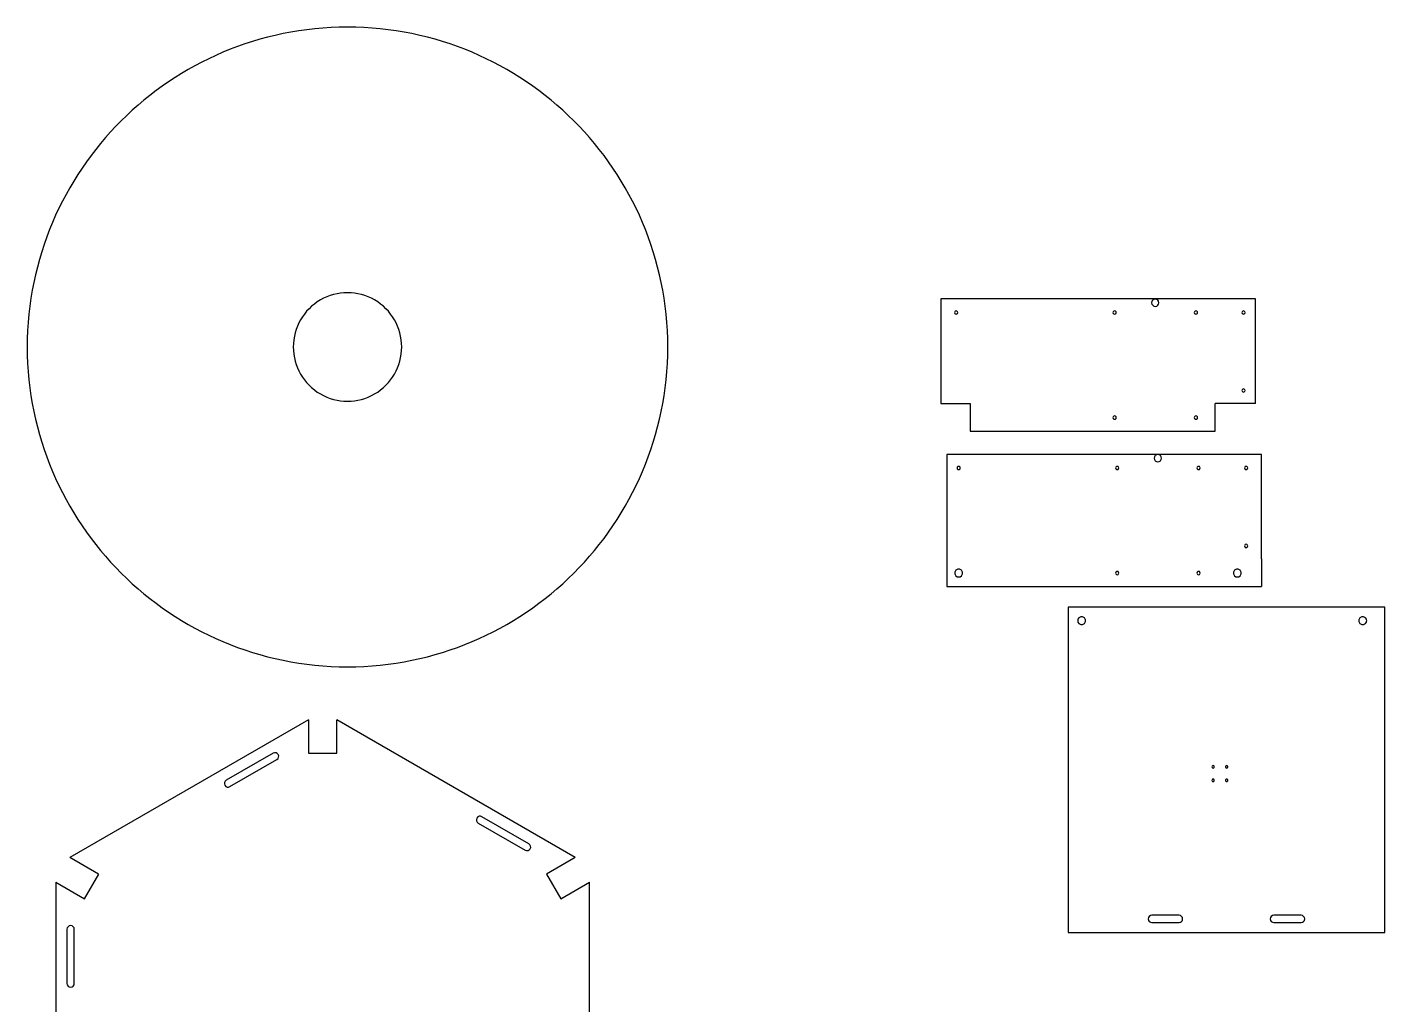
# Model space of a CAD drawing. Extents: x -1511 to 1084, y 0 to 2035.
# Drawn here: x -1511 to -240, y 1119 to 2035 of the extents above; entities that cross this region are included whole.
import ezdxf

# ---------------------------------------------------------------- set-up
doc = ezdxf.new("R2010")
doc.units = 0

msp = doc.modelspace()

# ---------------------------------------------------------------- linework, layer by layer
at = {"layer": 'Layer 1'}
for p, q in [((-360.799, 1780.05), (-655.438, 1780.05)), ((-655.438, 1780.05), (-655.438, 1682.13)), ((-642.471, 1768.11), (-642.675, 1767.35)), ((-641.913, 1768.67), (-642.471, 1768.11)), ((-641.151, 1768.87), (-641.913, 1768.67)), ((-640.389, 1768.67), (-641.151, 1768.87)), ((-639.83, 1768.11), (-640.389, 1768.67)), ((-639.627, 1767.35), (-639.83, 1768.11)), ((-493.987, 1768.11), (-494.193, 1767.35)), ((-493.431, 1768.67), (-493.987, 1768.11)), ((-492.669, 1768.87), (-493.431, 1768.67)), ((-491.907, 1768.67), (-492.669, 1768.87)), ((-491.349, 1768.11), (-491.907, 1768.67)), ((-491.145, 1767.35), (-491.349, 1768.11)), ((-457.744, 1777.85), (-458.014, 1776.52)), ((-458.014, 1776.52), (-457.744, 1775.19)), ((-457.009, 1778.94), (-457.744, 1777.85)), ((-457.744, 1775.19), (-457.009, 1774.1)), ((-455.919, 1779.67), (-457.009, 1778.94)), ((-457.009, 1774.1), (-455.919, 1773.36)), ((-454.585, 1779.94), (-455.919, 1779.67)), ((-455.919, 1773.36), (-454.585, 1773.1)), ((-453.252, 1779.67), (-454.585, 1779.94)), ((-454.585, 1773.1), (-453.252, 1773.36)), ((-452.162, 1778.94), (-453.252, 1779.67)), ((-453.252, 1773.36), (-452.162, 1774.1)), ((-451.429, 1777.85), (-452.162, 1778.94)), ((-452.162, 1774.1), (-451.429, 1775.19)), ((-451.156, 1776.52), (-451.429, 1777.85)), ((-451.429, 1775.19), (-451.156, 1776.52)), ((-451.156, 1776.52), (-451.156, 1776.52)), ((-417.787, 1768.11), (-417.994, 1767.35)), ((-417.232, 1768.67), (-417.787, 1768.11)), ((-416.47, 1768.87), (-417.232, 1768.67)), ((-415.708, 1768.67), (-416.47, 1768.87)), ((-415.149, 1768.11), (-415.708, 1768.67)), ((-414.946, 1767.35), (-415.149, 1768.11)), ((-373.231, 1768.11), (-373.435, 1767.35)), ((-372.673, 1768.67), (-373.231, 1768.11)), ((-371.911, 1768.87), (-372.673, 1768.67)), ((-371.149, 1768.67), (-371.911, 1768.87)), ((-370.591, 1768.11), (-371.149, 1768.67)), ((-370.387, 1767.35), (-370.591, 1768.11)), ((-360.799, 1682.13), (-360.799, 1780.05)), ((-642.675, 1767.35), (-642.471, 1766.59)), ((-642.471, 1766.59), (-641.913, 1766.03)), ((-641.913, 1766.03), (-641.151, 1765.82)), ((-641.151, 1765.82), (-640.389, 1766.03)), ((-640.389, 1766.03), (-639.83, 1766.59)), ((-639.83, 1766.59), (-639.627, 1767.35)), ((-639.627, 1767.35), (-639.627, 1767.35)), ((-494.193, 1767.35), (-493.987, 1766.59)), ((-493.987, 1766.59), (-493.431, 1766.03)), ((-493.431, 1766.03), (-492.669, 1765.82)), ((-492.669, 1765.82), (-491.907, 1766.03)), ((-491.907, 1766.03), (-491.349, 1766.59)), ((-491.349, 1766.59), (-491.145, 1767.35)), ((-491.145, 1767.35), (-491.145, 1767.35)), ((-417.994, 1767.35), (-417.787, 1766.59)), ((-417.787, 1766.59), (-417.232, 1766.03)), ((-417.232, 1766.03), (-416.47, 1765.82)), ((-416.47, 1765.82), (-415.708, 1766.03)), ((-415.708, 1766.03), (-415.149, 1766.59)), ((-415.149, 1766.59), (-414.946, 1767.35)), ((-414.946, 1767.35), (-414.946, 1767.35)), ((-373.435, 1767.35), (-373.231, 1766.59)), ((-373.231, 1766.59), (-372.673, 1766.03)), ((-372.673, 1766.03), (-371.911, 1765.82)), ((-371.911, 1765.82), (-371.149, 1766.03)), ((-371.149, 1766.03), (-370.591, 1766.59)), ((-370.591, 1766.59), (-370.387, 1767.35)), ((-370.387, 1767.35), (-370.387, 1767.35)), ((-373.231, 1695.09), (-373.435, 1694.33)), ((-373.435, 1694.33), (-373.231, 1693.57)), ((-372.673, 1695.65), (-373.231, 1695.09)), ((-373.231, 1693.57), (-372.673, 1693.01)), ((-371.911, 1695.85), (-372.673, 1695.65)), ((-372.673, 1693.01), (-371.911, 1692.8)), ((-371.149, 1695.65), (-371.911, 1695.85)), ((-371.911, 1692.8), (-371.149, 1693.01)), ((-370.591, 1695.09), (-371.149, 1695.65)), ((-371.149, 1693.01), (-370.591, 1693.57)), ((-370.387, 1694.33), (-370.591, 1695.09)), ((-370.591, 1693.57), (-370.387, 1694.33)), ((-370.387, 1694.33), (-370.387, 1694.33)), ((-655.438, 1682.13), (-627.943, 1682.13)), ((-627.943, 1682.13), (-627.943, 1656.23)), ((-398.327, 1656.23), (-398.327, 1682.13)), ((-360.799, 1682.13), (-398.327, 1682.13)), ((-493.987, 1669.69), (-494.193, 1668.93)), ((-494.193, 1668.93), (-493.987, 1668.17)), ((-493.431, 1670.25), (-493.987, 1669.69)), ((-493.987, 1668.17), (-493.431, 1667.61)), ((-492.669, 1670.45), (-493.431, 1670.25)), ((-493.431, 1667.61), (-492.669, 1667.41)), ((-491.907, 1670.25), (-492.669, 1670.45)), ((-492.669, 1667.41), (-491.907, 1667.61)), ((-491.349, 1669.69), (-491.907, 1670.25)), ((-491.907, 1667.61), (-491.349, 1668.17)), ((-491.145, 1668.93), (-491.349, 1669.69)), ((-491.349, 1668.17), (-491.145, 1668.93)), ((-491.145, 1668.93), (-491.145, 1668.93)), ((-417.787, 1669.69), (-417.994, 1668.93)), ((-417.994, 1668.93), (-417.787, 1668.17)), ((-417.232, 1670.25), (-417.787, 1669.69)), ((-417.787, 1668.17), (-417.232, 1667.61)), ((-416.47, 1670.45), (-417.232, 1670.25)), ((-417.232, 1667.61), (-416.47, 1667.41)), ((-415.708, 1670.25), (-416.47, 1670.45)), ((-416.47, 1667.41), (-415.708, 1667.61)), ((-415.149, 1669.69), (-415.708, 1670.25)), ((-415.708, 1667.61), (-415.149, 1668.17)), ((-414.946, 1668.93), (-415.149, 1669.69)), ((-415.149, 1668.17), (-414.946, 1668.93)), ((-414.946, 1668.93), (-414.946, 1668.93)), ((-627.943, 1656.23), (-398.327, 1656.23)), ((-355.195, 1634.45), (-649.834, 1634.45)), ((-649.834, 1634.45), (-649.834, 1536.53)), ((-455.313, 1632.25), (-455.585, 1630.92)), ((-455.585, 1630.92), (-455.313, 1629.59)), ((-454.58, 1633.34), (-455.313, 1632.25)), ((-455.313, 1629.59), (-454.58, 1628.5)), ((-453.49, 1634.07), (-454.58, 1633.34)), ((-454.58, 1628.5), (-453.49, 1627.77)), ((-452.156, 1634.34), (-453.49, 1634.07)), ((-450.823, 1634.07), (-452.156, 1634.34)), ((-449.733, 1633.34), (-450.823, 1634.07)), ((-450.823, 1627.77), (-449.733, 1628.5)), ((-448.997, 1632.25), (-449.733, 1633.34)), ((-449.733, 1628.5), (-448.997, 1629.59)), ((-448.727, 1630.92), (-448.997, 1632.25)), ((-448.997, 1629.59), (-448.727, 1630.92)), ((-448.727, 1630.92), (-448.727, 1630.92)), ((-355.195, 1536.53), (-355.195, 1634.45)), ((-640.042, 1622.51), (-640.246, 1621.75)), ((-640.246, 1621.75), (-640.042, 1620.99)), ((-639.484, 1623.07), (-640.042, 1622.51)), ((-640.042, 1620.99), (-639.484, 1620.43)), ((-638.722, 1623.27), (-639.484, 1623.07)), ((-639.484, 1620.43), (-638.722, 1620.22)), ((-637.96, 1623.07), (-638.722, 1623.27)), ((-638.722, 1620.22), (-637.96, 1620.43)), ((-637.402, 1622.51), (-637.96, 1623.07)), ((-637.96, 1620.43), (-637.402, 1620.99)), ((-637.198, 1621.75), (-637.402, 1622.51)), ((-637.402, 1620.99), (-637.198, 1621.75)), ((-637.198, 1621.75), (-637.198, 1621.75)), ((-491.558, 1622.51), (-491.765, 1621.75)), ((-491.765, 1621.75), (-491.558, 1620.99)), ((-491.003, 1623.07), (-491.558, 1622.51)), ((-491.558, 1620.99), (-491.003, 1620.43)), ((-490.241, 1623.27), (-491.003, 1623.07)), ((-491.003, 1620.43), (-490.241, 1620.22)), ((-489.479, 1623.07), (-490.241, 1623.27)), ((-490.241, 1620.22), (-489.479, 1620.43)), ((-488.92, 1622.51), (-489.479, 1623.07)), ((-489.479, 1620.43), (-488.92, 1620.99)), ((-488.717, 1621.75), (-488.92, 1622.51)), ((-488.92, 1620.99), (-488.717, 1621.75)), ((-488.717, 1621.75), (-488.717, 1621.75)), ((-453.49, 1627.77), (-452.156, 1627.5)), ((-452.156, 1627.5), (-450.823, 1627.77)), ((-415.358, 1622.51), (-415.565, 1621.75)), ((-415.565, 1621.75), (-415.358, 1620.99)), ((-414.803, 1623.07), (-415.358, 1622.51)), ((-415.358, 1620.99), (-414.803, 1620.43)), ((-414.041, 1623.27), (-414.803, 1623.07)), ((-414.803, 1620.43), (-414.041, 1620.22)), ((-413.279, 1623.07), (-414.041, 1623.27)), ((-414.041, 1620.22), (-413.279, 1620.43)), ((-412.72, 1622.51), (-413.279, 1623.07)), ((-413.279, 1620.43), (-412.72, 1620.99)), ((-412.517, 1621.75), (-412.72, 1622.51)), ((-412.72, 1620.99), (-412.517, 1621.75)), ((-412.517, 1621.75), (-412.517, 1621.75)), ((-370.802, 1622.51), (-371.006, 1621.75)), ((-371.006, 1621.75), (-370.802, 1620.99)), ((-370.244, 1623.07), (-370.802, 1622.51)), ((-370.802, 1620.99), (-370.244, 1620.43)), ((-369.482, 1623.27), (-370.244, 1623.07)), ((-370.244, 1620.43), (-369.482, 1620.22)), ((-368.72, 1623.07), (-369.482, 1623.27)), ((-369.482, 1620.22), (-368.72, 1620.43)), ((-368.162, 1622.51), (-368.72, 1623.07)), ((-368.72, 1620.43), (-368.162, 1620.99)), ((-367.958, 1621.75), (-368.162, 1622.51)), ((-368.162, 1620.99), (-367.958, 1621.75)), ((-367.958, 1621.75), (-367.958, 1621.75)), ((-370.802, 1549.49), (-371.006, 1548.73)), ((-371.006, 1548.73), (-370.802, 1547.97)), ((-370.244, 1550.05), (-370.802, 1549.49)), ((-370.802, 1547.97), (-370.244, 1547.41)), ((-369.482, 1550.25), (-370.244, 1550.05)), ((-370.244, 1547.41), (-369.482, 1547.2)), ((-368.72, 1550.05), (-369.482, 1550.25)), ((-369.482, 1547.2), (-368.72, 1547.41)), ((-368.162, 1549.49), (-368.72, 1550.05)), ((-368.72, 1547.41), (-368.162, 1547.97)), ((-367.958, 1548.73), (-368.162, 1549.49)), ((-368.162, 1547.97), (-367.958, 1548.73)), ((-367.958, 1548.73), (-367.958, 1548.73)), ((-649.834, 1536.53), (-649.834, 1510.63)), ((-640.153, 1526.72), (-641.325, 1525.93)), ((-639.463, 1526.93), (-640.153, 1526.72)), ((-638.722, 1527.01), (-639.463, 1526.93)), ((-637.981, 1526.93), (-638.722, 1527.01)), ((-637.29, 1526.72), (-637.981, 1526.93)), ((-636.121, 1525.93), (-637.29, 1526.72)), ((-379.108, 1526.72), (-380.28, 1525.93)), ((-378.417, 1526.93), (-379.108, 1526.72)), ((-377.676, 1527.01), (-378.417, 1526.93)), ((-376.936, 1526.93), (-377.676, 1527.01)), ((-376.245, 1526.72), (-376.936, 1526.93)), ((-375.076, 1525.93), (-376.245, 1526.72)), ((-355.195, 1536.53), (-355.195, 1510.63)), ((-642.328, 1524.07), (-642.405, 1523.33)), ((-642.405, 1523.33), (-642.328, 1522.59)), ((-642.114, 1524.76), (-642.328, 1524.07)), ((-642.328, 1522.59), (-642.114, 1521.9)), ((-641.325, 1525.93), (-642.114, 1524.76)), ((-642.114, 1521.9), (-641.325, 1520.73)), ((-641.325, 1520.73), (-640.153, 1519.94)), ((-640.153, 1519.94), (-639.463, 1519.73)), ((-639.463, 1519.73), (-638.722, 1519.65)), ((-638.722, 1519.65), (-637.981, 1519.73)), ((-637.981, 1519.73), (-637.29, 1519.94)), ((-637.29, 1519.94), (-636.121, 1520.73)), ((-635.33, 1524.76), (-636.121, 1525.93)), ((-636.121, 1520.73), (-635.33, 1521.9)), ((-635.116, 1524.07), (-635.33, 1524.76)), ((-635.33, 1521.9), (-635.116, 1522.59)), ((-635.039, 1523.33), (-635.116, 1524.07)), ((-635.116, 1522.59), (-635.039, 1523.33)), ((-635.039, 1523.33), (-635.039, 1523.33)), ((-491.558, 1524.09), (-491.765, 1523.33)), ((-491.765, 1523.33), (-491.558, 1522.57)), ((-491.003, 1524.65), (-491.558, 1524.09)), ((-491.558, 1522.57), (-491.003, 1522.01)), ((-490.241, 1524.85), (-491.003, 1524.65)), ((-491.003, 1522.01), (-490.241, 1521.8)), ((-489.479, 1524.65), (-490.241, 1524.85)), ((-490.241, 1521.8), (-489.479, 1522.01)), ((-488.92, 1524.09), (-489.479, 1524.65)), ((-489.479, 1522.01), (-488.92, 1522.57)), ((-488.717, 1523.33), (-488.92, 1524.09)), ((-488.92, 1522.57), (-488.717, 1523.33)), ((-488.717, 1523.33), (-488.717, 1523.33)), ((-415.358, 1524.09), (-415.565, 1523.33)), ((-415.565, 1523.33), (-415.358, 1522.57)), ((-414.803, 1524.65), (-415.358, 1524.09)), ((-415.358, 1522.57), (-414.803, 1522.01)), ((-414.041, 1524.85), (-414.803, 1524.65)), ((-414.803, 1522.01), (-414.041, 1521.8)), ((-413.279, 1524.65), (-414.041, 1524.85)), ((-414.041, 1521.8), (-413.279, 1522.01)), ((-412.72, 1524.09), (-413.279, 1524.65)), ((-413.279, 1522.01), (-412.72, 1522.57)), ((-412.517, 1523.33), (-412.72, 1524.09)), ((-412.72, 1522.57), (-412.517, 1523.33)), ((-412.517, 1523.33), (-412.517, 1523.33)), ((-381.283, 1524.07), (-381.359, 1523.33)), ((-381.359, 1523.33), (-381.283, 1522.59)), ((-381.068, 1524.76), (-381.283, 1524.07)), ((-381.283, 1522.59), (-381.068, 1521.9)), ((-380.28, 1525.93), (-381.068, 1524.76)), ((-381.068, 1521.9), (-380.28, 1520.73)), ((-380.28, 1520.73), (-379.108, 1519.94)), ((-379.108, 1519.94), (-378.417, 1519.73)), ((-378.417, 1519.73), (-377.676, 1519.65)), ((-377.676, 1519.65), (-376.936, 1519.73)), ((-376.936, 1519.73), (-376.245, 1519.94)), ((-376.245, 1519.94), (-375.076, 1520.73)), ((-374.284, 1524.76), (-375.076, 1525.93)), ((-375.076, 1520.73), (-374.284, 1521.9)), ((-374.07, 1524.07), (-374.284, 1524.76)), ((-374.284, 1521.9), (-374.07, 1522.59)), ((-373.993, 1523.33), (-374.07, 1524.07)), ((-374.07, 1522.59), (-373.993, 1523.33)), ((-373.993, 1523.33), (-373.993, 1523.33)), ((-649.834, 1510.63), (-625.514, 1510.63)), ((-625.514, 1510.63), (-395.898, 1510.63)), ((-395.898, 1510.63), (-355.195, 1510.63)), ((-239.511, 1491.45), (-536.273, 1491.45)), ((-536.273, 1491.45), (-536.273, 1186.65)), ((-239.511, 1186.65), (-239.511, 1491.45)), ((-527.179, 1479.49), (-527.256, 1478.75)), ((-527.256, 1478.75), (-527.179, 1478.01)), ((-526.965, 1480.18), (-527.179, 1479.49)), ((-527.179, 1478.01), (-526.965, 1477.32)), ((-526.174, 1481.35), (-526.965, 1480.18)), ((-526.965, 1477.32), (-526.174, 1476.15)), ((-525.004, 1482.14), (-526.174, 1481.35)), ((-526.174, 1476.15), (-525.004, 1475.36)), ((-524.314, 1482.35), (-525.004, 1482.14)), ((-523.573, 1482.42), (-524.314, 1482.35)), ((-522.832, 1482.35), (-523.573, 1482.42)), ((-522.141, 1482.14), (-522.832, 1482.35)), ((-520.969, 1481.35), (-522.141, 1482.14)), ((-522.141, 1475.36), (-520.969, 1476.15)), ((-520.181, 1480.18), (-520.969, 1481.35)), ((-520.969, 1476.15), (-520.181, 1477.32)), ((-519.966, 1479.49), (-520.181, 1480.18)), ((-520.181, 1477.32), (-519.966, 1478.01)), ((-519.89, 1478.75), (-519.966, 1479.49)), ((-519.966, 1478.01), (-519.89, 1478.75)), ((-519.89, 1478.75), (-519.89, 1478.75)), ((-263.82, 1479.49), (-263.896, 1478.75)), ((-263.896, 1478.75), (-263.82, 1478.01)), ((-263.605, 1480.18), (-263.82, 1479.49)), ((-263.82, 1478.01), (-263.605, 1477.32)), ((-262.815, 1481.35), (-263.605, 1480.18)), ((-263.605, 1477.32), (-262.815, 1476.15)), ((-261.645, 1482.14), (-262.815, 1481.35)), ((-262.815, 1476.15), (-261.645, 1475.36)), ((-260.954, 1482.35), (-261.645, 1482.14)), ((-260.213, 1482.42), (-260.954, 1482.35)), ((-259.471, 1482.35), (-260.213, 1482.42)), ((-258.78, 1482.14), (-259.471, 1482.35)), ((-257.61, 1481.35), (-258.78, 1482.14)), ((-258.78, 1475.36), (-257.61, 1476.15)), ((-256.821, 1480.18), (-257.61, 1481.35)), ((-257.61, 1476.15), (-256.821, 1477.32)), ((-256.606, 1479.49), (-256.821, 1480.18)), ((-256.821, 1477.32), (-256.606, 1478.01)), ((-256.53, 1478.75), (-256.606, 1479.49)), ((-256.606, 1478.01), (-256.53, 1478.75)), ((-256.53, 1478.75), (-256.53, 1478.75)), ((-525.004, 1475.36), (-524.314, 1475.15)), ((-524.314, 1475.15), (-523.573, 1475.07)), ((-523.573, 1475.07), (-522.832, 1475.15)), ((-522.832, 1475.15), (-522.141, 1475.36)), ((-261.645, 1475.36), (-260.954, 1475.15)), ((-260.954, 1475.15), (-260.213, 1475.07)), ((-260.213, 1475.07), (-259.471, 1475.15)), ((-259.471, 1475.15), (-258.78, 1475.36)), ((-401.362, 1342.4), (-401.513, 1341.84)), ((-401.513, 1341.84), (-401.362, 1341.27)), ((-400.949, 1342.82), (-401.362, 1342.4)), ((-401.362, 1341.27), (-400.949, 1340.86)), ((-400.383, 1342.97), (-400.949, 1342.82)), ((-400.949, 1340.86), (-400.383, 1340.71)), ((-399.817, 1342.82), (-400.383, 1342.97)), ((-400.383, 1340.71), (-399.817, 1340.86)), ((-399.404, 1342.4), (-399.817, 1342.82)), ((-399.817, 1340.86), (-399.404, 1341.27)), ((-399.253, 1341.84), (-399.404, 1342.4)), ((-399.404, 1341.27), (-399.253, 1341.84)), ((-399.253, 1341.84), (-399.253, 1341.84)), ((-388.662, 1342.4), (-388.813, 1341.84)), ((-388.813, 1341.84), (-388.662, 1341.27)), ((-388.249, 1342.82), (-388.662, 1342.4)), ((-388.662, 1341.27), (-388.249, 1340.86)), ((-387.683, 1342.97), (-388.249, 1342.82)), ((-388.249, 1340.86), (-387.683, 1340.71)), ((-387.117, 1342.82), (-387.683, 1342.97)), ((-387.683, 1340.71), (-387.117, 1340.86)), ((-386.704, 1342.4), (-387.117, 1342.82)), ((-387.117, 1340.86), (-386.704, 1341.27)), ((-386.553, 1341.84), (-386.704, 1342.4)), ((-386.704, 1341.27), (-386.553, 1341.84)), ((-386.553, 1341.84), (-386.553, 1341.84)), ((-401.362, 1329.7), (-401.513, 1329.14)), ((-401.513, 1329.14), (-401.362, 1328.57)), ((-400.949, 1330.12), (-401.362, 1329.7)), ((-401.362, 1328.57), (-400.949, 1328.16)), ((-400.383, 1330.27), (-400.949, 1330.12)), ((-400.949, 1328.16), (-400.383, 1328.01)), ((-399.817, 1330.12), (-400.383, 1330.27)), ((-400.383, 1328.01), (-399.817, 1328.16)), ((-399.404, 1329.7), (-399.817, 1330.12)), ((-399.817, 1328.16), (-399.404, 1328.57)), ((-399.253, 1329.14), (-399.404, 1329.7)), ((-399.404, 1328.57), (-399.253, 1329.14)), ((-399.253, 1329.14), (-399.253, 1329.14)), ((-388.662, 1329.7), (-388.813, 1329.14)), ((-388.813, 1329.14), (-388.662, 1328.57)), ((-388.249, 1330.12), (-388.662, 1329.7)), ((-388.662, 1328.57), (-388.249, 1328.16)), ((-387.683, 1330.27), (-388.249, 1330.12)), ((-388.249, 1328.16), (-387.683, 1328.01)), ((-387.117, 1330.12), (-387.683, 1330.27)), ((-387.683, 1328.01), (-387.117, 1328.16)), ((-386.704, 1329.7), (-387.117, 1330.12)), ((-387.117, 1328.16), (-386.704, 1328.57)), ((-386.553, 1329.14), (-386.704, 1329.7)), ((-386.704, 1328.57), (-386.553, 1329.14)), ((-386.553, 1329.14), (-386.553, 1329.14)), ((-460.896, 1200.68), (-461.166, 1199.35)), ((-461.166, 1199.35), (-460.896, 1198.02)), ((-460.163, 1201.77), (-460.896, 1200.68)), ((-460.896, 1198.02), (-460.163, 1196.93)), ((-459.075, 1202.51), (-460.163, 1201.77)), ((-460.163, 1196.93), (-459.075, 1196.19)), ((-457.742, 1202.78), (-459.075, 1202.51)), ((-459.075, 1196.19), (-457.742, 1195.92)), ((-432.342, 1202.78), (-457.742, 1202.78)), ((-457.742, 1195.92), (-432.342, 1195.92)), ((-431.008, 1202.51), (-432.342, 1202.78)), ((-432.342, 1195.92), (-431.008, 1196.19)), ((-429.921, 1201.77), (-431.008, 1202.51)), ((-431.008, 1196.19), (-429.921, 1196.93)), ((-429.188, 1200.68), (-429.921, 1201.77)), ((-429.921, 1196.93), (-429.188, 1198.01)), ((-428.918, 1199.35), (-429.188, 1200.68)), ((-429.188, 1198.01), (-428.918, 1199.35)), ((-346.596, 1200.68), (-346.866, 1199.35)), ((-346.866, 1199.35), (-346.596, 1198.02)), ((-345.863, 1201.77), (-346.596, 1200.68)), ((-346.596, 1198.02), (-345.863, 1196.93)), ((-344.775, 1202.51), (-345.863, 1201.77)), ((-345.863, 1196.93), (-344.775, 1196.19)), ((-343.442, 1202.78), (-344.775, 1202.51)), ((-344.775, 1196.19), (-343.442, 1195.92)), ((-318.042, 1202.78), (-343.442, 1202.78)), ((-343.442, 1195.92), (-318.042, 1195.92)), ((-316.708, 1202.51), (-318.042, 1202.78)), ((-318.042, 1195.92), (-316.708, 1196.19)), ((-315.621, 1201.77), (-316.708, 1202.51)), ((-316.708, 1196.19), (-315.621, 1196.93)), ((-314.888, 1200.68), (-315.621, 1201.77)), ((-315.621, 1196.93), (-314.888, 1198.01)), ((-314.618, 1199.35), (-314.888, 1200.68)), ((-314.888, 1198.01), (-314.618, 1199.35)), ((-536.273, 1186.65), (-239.511, 1186.65))]:
    msp.add_line(p, q, dxfattribs=at)
at = {"layer": 'Sketch067'}
for p, q in [((-1293.347984, 2023.285938), (-1300.424991, 2021.183441)), ((-1286.199331, 2025.21792), (-1293.347984, 2023.285938)), ((-1278.981384, 2026.977041), (-1286.199331, 2025.21792)), ((-1271.696493, 2028.560954), (-1278.981384, 2026.977041)), ((-1264.347009, 2029.967313), (-1271.696493, 2028.560954)), ((-1256.935283, 2031.193771), (-1264.347009, 2029.967313)), ((-1249.463667, 2032.237981), (-1256.935283, 2031.193771)), ((-1241.93451, 2033.097597), (-1249.463667, 2032.237981)), ((-1234.350164, 2033.770272), (-1241.93451, 2033.097597)), ((-1226.71298, 2034.25366), (-1234.350164, 2033.770272)), ((-1219.025308, 2034.545413), (-1226.71298, 2034.25366)), ((-1211.2895, 2034.643185), (-1219.025308, 2034.545413)), ((-1203.553692, 2034.545413), (-1211.2895, 2034.643185)), ((-1195.86602, 2034.25366), (-1203.553692, 2034.545413)), ((-1188.228836, 2033.770272), (-1195.86602, 2034.25366)), ((-1180.64449, 2033.097597), (-1188.228836, 2033.770272)), ((-1173.115333, 2032.237981), (-1180.64449, 2033.097597)), ((-1165.643717, 2031.193771), (-1173.115333, 2032.237981)), ((-1158.231991, 2029.967313), (-1165.643717, 2031.193771)), ((-1150.882507, 2028.560954), (-1158.231991, 2029.967313)), ((-1143.597616, 2026.977041), (-1150.882507, 2028.560954)), ((-1136.379669, 2025.21792), (-1143.597616, 2026.977041)), ((-1129.231016, 2023.285938), (-1136.379669, 2025.21792)), ((-1122.154009, 2021.183441), (-1129.231016, 2023.285938)), ((-1327.969546, 2011.11524), (-1334.653062, 2008.195369)), ((-1321.20263, 2013.876329), (-1327.969546, 2011.11524)), ((-1314.354665, 2016.47629), (-1321.20263, 2013.876329)), ((-1307.428002, 2018.912776), (-1314.354665, 2016.47629)), ((-1300.424991, 2021.183441), (-1307.428002, 2018.912776)), ((-1115.150998, 2018.912776), (-1122.154009, 2021.183441)), ((-1108.224335, 2016.47629), (-1115.150998, 2018.912776)), ((-1101.37637, 2013.876329), (-1108.224335, 2016.47629)), ((-1094.609454, 2011.11524), (-1101.37637, 2013.876329)), ((-1087.925938, 2008.195369), (-1094.609454, 2011.11524)), ((-1354.179701, 1998.506535), (-1360.506108, 1994.975004)), ((-1347.760491, 2001.88867), (-1354.179701, 1998.506535)), ((-1341.250827, 2005.119064), (-1347.760491, 2001.88867)), ((-1334.653062, 2008.195369), (-1341.250827, 2005.119064)), ((-1081.328173, 2005.119064), (-1087.925938, 2008.195369)), ((-1074.818509, 2001.88867), (-1081.328173, 2005.119064)), ((-1068.399299, 1998.506535), (-1074.818509, 2001.88867)), ((-1062.072892, 1994.975004), (-1068.399299, 1998.506535)), ((-1372.871107, 1987.473145), (-1378.904997, 1983.507509)), ((-1366.73736, 1991.296425), (-1372.871107, 1987.473145)), ((-1360.506108, 1994.975004), (-1366.73736, 1991.296425)), ((-1055.84164, 1991.296425), (-1062.072892, 1994.975004)), ((-1049.707893, 1987.473145), (-1055.84164, 1991.296425)), ((-1043.674003, 1983.507509), (-1049.707893, 1987.473145)), ((-1390.663805, 1975.158559), (-1396.384021, 1970.779937)), ((-1384.83668, 1979.401865), (-1390.663805, 1975.158559)), ((-1378.904997, 1983.507509), (-1384.83668, 1979.401865)), ((-1037.74232, 1979.401865), (-1043.674003, 1983.507509)), ((-1031.915195, 1975.158559), (-1037.74232, 1979.401865)), ((-1026.194979, 1970.779937), (-1031.915195, 1975.158559)), ((-1407.494322, 1961.626134), (-1412.879705, 1956.855647)), ((-1401.994977, 1966.268347), (-1407.494322, 1961.626134)), ((-1396.384021, 1970.779937), (-1401.994977, 1966.268347)), ((-1020.584023, 1966.268347), (-1026.194979, 1970.779937)), ((-1015.084678, 1961.626134), (-1020.584023, 1966.268347)), ((-1009.699295, 1956.855647), (-1015.084678, 1961.626134)), ((-1423.299182, 1946.939231), (-1428.328574, 1941.797996)), ((-1418.148775, 1951.95923), (-1423.299182, 1946.939231)), ((-1412.879705, 1956.855647), (-1418.148775, 1951.95923)), ((-1004.430225, 1951.95923), (-1009.699295, 1956.855647)), ((-999.279818, 1946.939231), (-1004.430225, 1951.95923)), ((-994.250426, 1941.797996), (-999.279818, 1946.939231)), ((-1433.234601, 1936.537873), (-1438.014912, 1931.161207)), ((-1428.328574, 1941.797996), (-1433.234601, 1936.537873)), ((-989.344399, 1936.537873), (-994.250426, 1941.797996)), ((-984.564088, 1931.161207), (-989.344399, 1936.537873)), ((-1442.667155, 1925.670345), (-1447.18898, 1920.067634)), ((-1438.014912, 1931.161207), (-1442.667155, 1925.670345)), ((-979.911845, 1925.670345), (-984.564088, 1931.161207)), ((-975.39002, 1920.067634), (-979.911845, 1925.670345)), ((-1455.831973, 1908.536052), (-1459.948438, 1902.611873)), ((-1451.578036, 1914.355421), (-1455.831973, 1908.536052)), ((-1447.18898, 1920.067634), (-1451.578036, 1914.355421)), ((-971.000964, 1914.355421), (-975.39002, 1920.067634)), ((-966.747027, 1908.536052), (-971.000964, 1914.355421)), ((-962.630562, 1902.611873), (-966.747027, 1908.536052)), ((-1463.925081, 1896.585232), (-1467.759552, 1890.458474)), ((-1459.948438, 1902.611873), (-1463.925081, 1896.585232)), ((-958.653919, 1896.585232), (-962.630562, 1902.611873)), ((-954.819448, 1890.458474), (-958.653919, 1896.585232)), ((-1471.4495, 1884.233948), (-1474.992573, 1877.913998)), ((-1467.759552, 1890.458474), (-1471.4495, 1884.233948)), ((-951.1295, 1884.233948), (-954.819448, 1890.458474)), ((-947.586427, 1877.913998), (-951.1295, 1884.233948)), ((-1478.38642, 1871.500972), (-1481.628692, 1864.997217)), ((-1474.992573, 1877.913998), (-1478.38642, 1871.500972)), ((-944.19258, 1871.500972), (-947.586427, 1877.913998)), ((-940.950308, 1864.997217), (-944.19258, 1871.500972)), ((-1484.717036, 1858.405078), (-1487.649102, 1851.726903)), ((-1481.628692, 1864.997217), (-1484.717036, 1858.405078)), ((-937.861964, 1858.405078), (-940.950308, 1864.997217)), ((-934.929898, 1851.726903), (-937.861964, 1858.405078)), ((-1490.422539, 1844.965039), (-1493.034996, 1838.121831)), ((-1487.649102, 1851.726903), (-1490.422539, 1844.965039)), ((-932.156461, 1844.965039), (-934.929898, 1851.726903)), ((-929.544004, 1838.121831), (-932.156461, 1844.965039)), ((-1493.034996, 1838.121831), (-1495.484122, 1831.199627)), ((-927.094878, 1831.199627), (-929.544004, 1838.121831)), ((-1497.767567, 1824.200773), (-1499.882979, 1817.127615)), ((-1495.484122, 1831.199627), (-1497.767567, 1824.200773)), ((-924.811433, 1824.200773), (-927.094878, 1831.199627)), ((-922.696021, 1817.127615), (-924.811433, 1824.200773)), ((-1501.828007, 1809.982501), (-1503.600301, 1802.767777)), ((-1499.882979, 1817.127615), (-1501.828007, 1809.982501)), ((-920.750993, 1809.982501), (-922.696021, 1817.127615)), ((-918.978699, 1802.767777), (-920.750993, 1809.982501)), ((-1505.19751, 1795.48579), (-1506.617283, 1788.138885)), ((-1503.600301, 1802.767777), (-1505.19751, 1795.48579)), ((-917.38149, 1795.48579), (-918.978699, 1802.767777)), ((-915.961717, 1788.138885), (-917.38149, 1795.48579)), ((-1507.857268, 1780.729411), (-1508.915115, 1773.259713)), ((-1506.617283, 1788.138885), (-1507.857268, 1780.729411)), ((-1233.70195, 1780.679136), (-1236.68995, 1779.084004)), ((-1230.639153, 1782.061583), (-1233.70195, 1780.679136)), ((-1227.512243, 1783.231347), (-1230.639153, 1782.061583)), ((-1224.331906, 1784.188426), (-1227.512243, 1783.231347)), ((-1221.108829, 1784.932821), (-1224.331906, 1784.188426)), ((-1217.853695, 1785.464531), (-1221.108829, 1784.932821)), ((-1214.57719, 1785.783558), (-1217.853695, 1785.464531)), ((-1211.29, 1785.8899), (-1214.57719, 1785.783558)), ((-1208.00281, 1785.783558), (-1211.29, 1785.8899)), ((-1204.726305, 1785.464531), (-1208.00281, 1785.783558)), ((-1201.471171, 1784.932821), (-1204.726305, 1785.464531)), ((-1198.248094, 1784.188426), (-1201.471171, 1784.932821)), ((-1195.067757, 1783.231347), (-1198.248094, 1784.188426)), ((-1191.940847, 1782.061583), (-1195.067757, 1783.231347)), ((-1188.87805, 1780.679136), (-1191.940847, 1782.061583)), ((-1185.89005, 1779.084004), (-1188.87805, 1780.679136)), ((-914.721732, 1780.729411), (-915.961717, 1788.138885)), ((-913.663885, 1773.259713), (-914.721732, 1780.729411)), ((-1508.915115, 1773.259713), (-1509.788474, 1765.732138)), ((-1249.545735, 1768.514765), (-1251.633777, 1765.961592)), ((-1247.289531, 1770.933835), (-1249.545735, 1768.514765)), ((-1244.870508, 1773.209548), (-1247.289531, 1770.933835)), ((-1242.294008, 1775.332649), (-1244.870508, 1773.209548)), ((-1239.565375, 1777.293886), (-1242.294008, 1775.332649)), ((-1236.68995, 1779.084004), (-1239.565375, 1777.293886)), ((-1183.014625, 1777.293886), (-1185.89005, 1779.084004)), ((-1180.285992, 1775.332649), (-1183.014625, 1777.293886)), ((-1177.709491, 1773.209548), (-1180.285992, 1775.332649)), ((-1175.290467, 1770.933835), (-1177.709491, 1773.209548)), ((-1173.034262, 1768.514765), (-1175.290467, 1770.933835)), ((-1170.946218, 1765.961592), (-1173.034262, 1768.514765)), ((-912.790526, 1765.732138), (-913.663885, 1773.259713)), ((-1510.474992, 1758.149032), (-1510.97232, 1750.512743)), ((-1509.788474, 1765.732138), (-1510.474992, 1758.149032)), ((-1256.835504, 1757.589989), (-1258.197471, 1754.592939)), ((-1255.284004, 1760.48995), (-1256.835504, 1757.589989)), ((-1253.548314, 1763.283569), (-1255.284004, 1760.48995)), ((-1251.633777, 1765.961592), (-1253.548314, 1763.283569)), ((-1169.031678, 1763.283569), (-1170.946218, 1765.961592)), ((-1167.295984, 1760.48995), (-1169.031678, 1763.283569)), ((-1165.744478, 1757.589989), (-1167.295984, 1760.48995)), ((-1164.382504, 1754.592939), (-1165.744478, 1757.589989)), ((-912.104008, 1758.149032), (-912.790526, 1765.732138)), ((-911.60668, 1750.512743), (-912.104008, 1758.149032)), ((-1511.278106, 1742.825617), (-1511.39, 1735.09)), ((-1510.97232, 1750.512743), (-1511.278106, 1742.825617)), ((-1261.092751, 1745.111799), (-1261.643161, 1741.818934)), ((-1260.331437, 1748.344591), (-1261.092751, 1745.111799)), ((-1259.364563, 1751.508055), (-1260.331437, 1748.344591)), ((-1258.197471, 1754.592939), (-1259.364563, 1751.508055)), ((-1163.215404, 1751.508055), (-1164.382504, 1754.592939)), ((-1162.24852, 1748.344591), (-1163.215404, 1751.508055)), ((-1161.487196, 1745.111799), (-1162.24852, 1748.344591)), ((-1160.936772, 1741.818934), (-1161.487196, 1745.111799)), ((-911.300894, 1742.825617), (-911.60668, 1750.512743)), ((-911.189, 1735.09), (-911.300894, 1742.825617)), ((-1511.39, 1735.09), (-1511.278106, 1727.354383)), ((-1261.977325, 1738.47525), (-1262.0899, 1735.09)), ((-1262.0899, 1735.09), (-1261.977316, 1731.70475)), ((-1261.643161, 1741.818934), (-1261.977325, 1738.47525)), ((-1261.977316, 1731.70475), (-1261.643144, 1728.361066)), ((-1160.936789, 1728.361066), (-1160.602625, 1731.70475)), ((-1160.602593, 1738.47525), (-1160.936772, 1741.818934)), ((-1160.602625, 1731.70475), (-1160.49005, 1735.09)), ((-1160.49, 1735.09), (-1160.602593, 1738.47525)), ((-1160.49005, 1735.09), (-1160.49, 1735.09)), ((-911.300894, 1727.354383), (-911.189, 1735.09)), ((-911.189, 1735.09), (-911.189, 1735.09)), ((-1511.278106, 1727.354383), (-1510.97232, 1719.667257)), ((-1510.97232, 1719.667257), (-1510.474992, 1712.030968)), ((-1261.643144, 1728.361066), (-1261.092728, 1725.068201)), ((-1261.092728, 1725.068201), (-1260.331408, 1721.835409)), ((-1260.331408, 1721.835409), (-1259.36453, 1718.671945)), ((-1259.36453, 1718.671945), (-1258.197434, 1715.587061)), ((-1164.382479, 1715.587061), (-1163.215387, 1718.671945)), ((-1163.215387, 1718.671945), (-1162.248513, 1721.835409)), ((-1162.248513, 1721.835409), (-1161.487199, 1725.068201)), ((-1161.487199, 1725.068201), (-1160.936789, 1728.361066)), ((-912.104008, 1712.030968), (-911.60668, 1719.667257)), ((-911.60668, 1719.667257), (-911.300894, 1727.354383)), ((-1510.474992, 1712.030968), (-1509.788474, 1704.447862)), ((-1509.788474, 1704.447862), (-1508.915115, 1696.920287)), ((-1258.197434, 1715.587061), (-1256.835463, 1712.590011)), ((-1256.835463, 1712.590011), (-1255.28396, 1709.69005)), ((-1255.28396, 1709.69005), (-1253.548268, 1706.896431)), ((-1253.548268, 1706.896431), (-1251.633729, 1704.218408)), ((-1170.946173, 1704.218408), (-1169.031636, 1706.896431)), ((-1169.031636, 1706.896431), (-1167.295946, 1709.69005)), ((-1167.295946, 1709.69005), (-1165.744446, 1712.590011)), ((-1165.744446, 1712.590011), (-1164.382479, 1715.587061)), ((-913.663885, 1696.920287), (-912.790526, 1704.447862)), ((-912.790526, 1704.447862), (-912.104008, 1712.030968)), ((-1508.915115, 1696.920287), (-1507.857268, 1689.450589)), ((-1251.633729, 1704.218408), (-1249.545686, 1701.665235)), ((-1249.545686, 1701.665235), (-1247.289482, 1699.246165)), ((-1247.289482, 1699.246165), (-1244.870458, 1696.970452)), ((-1244.870458, 1696.970452), (-1242.293958, 1694.847351)), ((-1242.293958, 1694.847351), (-1239.565325, 1692.886114)), ((-1239.565325, 1692.886114), (-1236.6899, 1691.095996)), ((-1185.89, 1691.095996), (-1183.014575, 1692.886114)), ((-1183.014575, 1692.886114), (-1180.285942, 1694.847351)), ((-1180.285942, 1694.847351), (-1177.709442, 1696.970452)), ((-1177.709442, 1696.970452), (-1175.290419, 1699.246165)), ((-1175.290419, 1699.246165), (-1173.034215, 1701.665235)), ((-1173.034215, 1701.665235), (-1170.946173, 1704.218408)), ((-914.721732, 1689.450589), (-913.663885, 1696.920287)), ((-1507.857268, 1689.450589), (-1506.617283, 1682.041115)), ((-1506.617283, 1682.041115), (-1505.19751, 1674.69421)), ((-1236.6899, 1691.095996), (-1233.7019, 1689.500864)), ((-1233.7019, 1689.500864), (-1230.639103, 1688.118417)), ((-1230.639103, 1688.118417), (-1227.512193, 1686.948653)), ((-1227.512193, 1686.948653), (-1224.331856, 1685.991574)), ((-1224.331856, 1685.991574), (-1221.108779, 1685.247179)), ((-1221.108779, 1685.247179), (-1217.853645, 1684.715469)), ((-1217.853645, 1684.715469), (-1214.57714, 1684.396442)), ((-1214.57714, 1684.396442), (-1211.28995, 1684.2901)), ((-1211.28995, 1684.2901), (-1208.00276, 1684.396442)), ((-1208.00276, 1684.396442), (-1204.726255, 1684.715469)), ((-1204.726255, 1684.715469), (-1201.471121, 1685.247179)), ((-1201.471121, 1685.247179), (-1198.248044, 1685.991574)), ((-1198.248044, 1685.991574), (-1195.067707, 1686.948653)), ((-1195.067707, 1686.948653), (-1191.940797, 1688.118417)), ((-1191.940797, 1688.118417), (-1188.878, 1689.500864)), ((-1188.878, 1689.500864), (-1185.89, 1691.095996)), ((-917.38149, 1674.69421), (-915.961717, 1682.041115)), ((-915.961717, 1682.041115), (-914.721732, 1689.450589)), ((-1505.19751, 1674.69421), (-1503.600301, 1667.412223)), ((-1503.600301, 1667.412223), (-1501.828007, 1660.197499)), ((-920.750993, 1660.197499), (-918.978699, 1667.412223)), ((-918.978699, 1667.412223), (-917.38149, 1674.69421)), ((-1501.828007, 1660.197499), (-1499.882979, 1653.052385)), ((-922.696021, 1653.052385), (-920.750993, 1660.197499)), ((-1499.882979, 1653.052385), (-1497.767567, 1645.979227)), ((-1497.767567, 1645.979227), (-1495.484122, 1638.980373)), ((-927.094878, 1638.980373), (-924.811433, 1645.979227)), ((-924.811433, 1645.979227), (-922.696021, 1653.052385)), ((-1495.484122, 1638.980373), (-1493.034996, 1632.058169)), ((-1493.034996, 1632.058169), (-1490.422539, 1625.214961)), ((-932.156461, 1625.214961), (-929.544004, 1632.058169)), ((-929.544004, 1632.058169), (-927.094878, 1638.980373)), ((-1490.422539, 1625.214961), (-1487.649102, 1618.453097)), ((-1487.649102, 1618.453097), (-1484.717036, 1611.774922)), ((-937.861964, 1611.774922), (-934.929898, 1618.453097)), ((-934.929898, 1618.453097), (-932.156461, 1625.214961)), ((-1484.717036, 1611.774922), (-1481.628692, 1605.182783)), ((-1481.628692, 1605.182783), (-1478.38642, 1598.679028)), ((-944.19258, 1598.679028), (-940.950308, 1605.182783)), ((-940.950308, 1605.182783), (-937.861964, 1611.774922)), ((-1478.38642, 1598.679028), (-1474.992573, 1592.266002)), ((-1474.992573, 1592.266002), (-1471.4495, 1585.946052)), ((-951.1295, 1585.946052), (-947.586427, 1592.266002)), ((-947.586427, 1592.266002), (-944.19258, 1598.679028)), ((-1471.4495, 1585.946052), (-1467.759552, 1579.721526)), ((-1467.759552, 1579.721526), (-1463.925081, 1573.594768)), ((-958.653919, 1573.594768), (-954.819448, 1579.721526)), ((-954.819448, 1579.721526), (-951.1295, 1585.946052)), ((-1463.925081, 1573.594768), (-1459.948438, 1567.568127)), ((-1459.948438, 1567.568127), (-1455.831973, 1561.643948)), ((-966.747027, 1561.643948), (-962.630562, 1567.568127)), ((-962.630562, 1567.568127), (-958.653919, 1573.594768)), ((-1455.831973, 1561.643948), (-1451.578036, 1555.824579)), ((-1451.578036, 1555.824579), (-1447.18898, 1550.112366)), ((-975.39002, 1550.112366), (-971.000964, 1555.824579)), ((-971.000964, 1555.824579), (-966.747027, 1561.643948)), ((-1447.18898, 1550.112366), (-1442.667155, 1544.509655)), ((-1442.667155, 1544.509655), (-1438.014912, 1539.018793)), ((-1438.014912, 1539.018793), (-1433.234601, 1533.642127)), ((-989.344399, 1533.642127), (-984.564088, 1539.018793)), ((-984.564088, 1539.018793), (-979.911845, 1544.509655)), ((-979.911845, 1544.509655), (-975.39002, 1550.112366)), ((-1433.234601, 1533.642127), (-1428.328574, 1528.382004)), ((-1428.328574, 1528.382004), (-1423.299182, 1523.240769)), ((-999.279818, 1523.240769), (-994.250426, 1528.382004)), ((-994.250426, 1528.382004), (-989.344399, 1533.642127)), ((-1423.299182, 1523.240769), (-1418.148775, 1518.22077)), ((-1418.148775, 1518.22077), (-1412.879705, 1513.324353)), ((-1009.699295, 1513.324353), (-1004.430225, 1518.22077)), ((-1004.430225, 1518.22077), (-999.279818, 1523.240769)), ((-1412.879705, 1513.324353), (-1407.494322, 1508.553866)), ((-1407.494322, 1508.553866), (-1401.994977, 1503.911653)), ((-1401.994977, 1503.911653), (-1396.384021, 1499.400063)), ((-1026.194979, 1499.400063), (-1020.584023, 1503.911653)), ((-1020.584023, 1503.911653), (-1015.084678, 1508.553866)), ((-1015.084678, 1508.553866), (-1009.699295, 1513.324353)), ((-1396.384021, 1499.400063), (-1390.663805, 1495.021441)), ((-1390.663805, 1495.021441), (-1384.83668, 1490.778135)), ((-1384.83668, 1490.778135), (-1378.904997, 1486.672491)), ((-1043.674003, 1486.672491), (-1037.74232, 1490.778135)), ((-1037.74232, 1490.778135), (-1031.915195, 1495.021441)), ((-1031.915195, 1495.021441), (-1026.194979, 1499.400063)), ((-1378.904997, 1486.672491), (-1372.871107, 1482.706855)), ((-1372.871107, 1482.706855), (-1366.73736, 1478.883575)), ((-1366.73736, 1478.883575), (-1360.506108, 1475.204996)), ((-1062.072892, 1475.204996), (-1055.84164, 1478.883575)), ((-1055.84164, 1478.883575), (-1049.707893, 1482.706855)), ((-1049.707893, 1482.706855), (-1043.674003, 1486.672491)), ((-1360.506108, 1475.204996), (-1354.179701, 1471.673465)), ((-1354.179701, 1471.673465), (-1347.760491, 1468.29133)), ((-1347.760491, 1468.29133), (-1341.250827, 1465.060936)), ((-1341.250827, 1465.060936), (-1334.653062, 1461.984631)), ((-1087.925938, 1461.984631), (-1081.328173, 1465.060936)), ((-1081.328173, 1465.060936), (-1074.818509, 1468.29133)), ((-1074.818509, 1468.29133), (-1068.399299, 1471.673465)), ((-1068.399299, 1471.673465), (-1062.072892, 1475.204996)), ((-1334.653062, 1461.984631), (-1327.969546, 1459.06476)), ((-1327.969546, 1459.06476), (-1321.20263, 1456.303671)), ((-1321.20263, 1456.303671), (-1314.354665, 1453.70371)), ((-1314.354665, 1453.70371), (-1307.428002, 1451.267224)), ((-1307.428002, 1451.267224), (-1300.424991, 1448.996559)), ((-1122.154009, 1448.996559), (-1115.150998, 1451.267224)), ((-1115.150998, 1451.267224), (-1108.224335, 1453.70371)), ((-1108.224335, 1453.70371), (-1101.37637, 1456.303671)), ((-1101.37637, 1456.303671), (-1094.609454, 1459.06476)), ((-1094.609454, 1459.06476), (-1087.925938, 1461.984631)), ((-1300.424991, 1448.996559), (-1293.347984, 1446.894062)), ((-1293.347984, 1446.894062), (-1286.199331, 1444.96208)), ((-1286.199331, 1444.96208), (-1278.981384, 1443.202959)), ((-1278.981384, 1443.202959), (-1271.696493, 1441.619046)), ((-1271.696493, 1441.619046), (-1264.347009, 1440.212687)), ((-1264.347009, 1440.212687), (-1256.935283, 1438.986229)), ((-1256.935283, 1438.986229), (-1249.463667, 1437.942019)), ((-1249.463667, 1437.942019), (-1241.93451, 1437.082403)), ((-1180.64449, 1437.082403), (-1173.115333, 1437.942019)), ((-1173.115333, 1437.942019), (-1165.643717, 1438.986229)), ((-1165.643717, 1438.986229), (-1158.231991, 1440.212687)), ((-1158.231991, 1440.212687), (-1150.882507, 1441.619046)), ((-1150.882507, 1441.619046), (-1143.597616, 1443.202959)), ((-1143.597616, 1443.202959), (-1136.379669, 1444.96208)), ((-1136.379669, 1444.96208), (-1129.231016, 1446.894062)), ((-1129.231016, 1446.894062), (-1122.154009, 1448.996559)), ((-1241.93451, 1437.082403), (-1234.350164, 1436.409728)), ((-1234.350164, 1436.409728), (-1226.71298, 1435.92634)), ((-1226.71298, 1435.92634), (-1219.025308, 1435.634587)), ((-1219.025308, 1435.634587), (-1211.2895, 1435.536815)), ((-1211.2895, 1435.536815), (-1203.553692, 1435.634587)), ((-1203.553692, 1435.634587), (-1195.86602, 1435.92634)), ((-1195.86602, 1435.92634), (-1188.228836, 1436.409728)), ((-1188.228836, 1436.409728), (-1180.64449, 1437.082403))]:
    msp.add_line(p, q, dxfattribs=at)
at = {"layer": 'Sketch068'}
for p, q in [((-1247.92, 1385.78), (-1471.27, 1256.83)), ((-1247.92, 1385.78), (-1247.92, 1354.74)), ((-1221.26, 1354.74), (-1221.26, 1385.78)), ((-997.906, 1256.83), (-1221.26, 1385.78)), ((-1280.83, 1354.61), (-1324.8241, 1329.21)), ((-1321.39, 1323.27), (-1277.3959, 1348.67)), ((-1279.538708, 1355.042143), (-1280.829, 1354.6092)), ((-1278.227993, 1354.950144), (-1279.538708, 1355.042143)), ((-1277.047313, 1354.373577), (-1278.227993, 1354.950144)), ((-1277.4, 1348.67), (-1276.379914, 1349.570954)), ((-1276.147122, 1353.352817), (-1277.047313, 1354.373577)), ((-1276.379914, 1349.570954), (-1275.804231, 1350.752066)), ((-1275.713213, 1352.062849), (-1276.147122, 1353.352817)), ((-1275.804231, 1350.752066), (-1275.713213, 1352.062849)), ((-1247.92, 1354.74), (-1221.26, 1354.74)), ((-1326.415769, 1327.127934), (-1326.506787, 1325.817151)), ((-1326.506787, 1325.817151), (-1326.072878, 1324.527183)), ((-1325.840086, 1328.309046), (-1326.415769, 1327.127934)), ((-1326.072878, 1324.527183), (-1325.172687, 1323.506423)), ((-1324.82, 1329.21), (-1325.840086, 1328.309046)), ((-1325.172687, 1323.506423), (-1323.992007, 1322.929856)), ((-1323.992007, 1322.929856), (-1322.681292, 1322.837857)), ((-1322.681292, 1322.837857), (-1321.391, 1323.2708)), ((-1090.021878, 1293.883617), (-1090.455787, 1292.593649)), ((-1090.455787, 1292.593649), (-1090.364769, 1291.282866)), ((-1090.364769, 1291.282866), (-1089.789086, 1290.101754)), ((-1089.121687, 1294.904377), (-1090.021878, 1293.883617)), ((-1089.789086, 1290.101754), (-1088.769, 1289.2008)), ((-1087.941007, 1295.480944), (-1089.121687, 1294.904377)), ((-1088.77, 1289.2), (-1044.7762, 1263.8)), ((-1086.630292, 1295.572943), (-1087.941007, 1295.480944)), ((-1085.34, 1295.14), (-1086.630292, 1295.572943)), ((-1041.35, 1269.74), (-1085.3438, 1295.14)), ((-1044.78, 1263.8), (-1043.489708, 1263.367057)), ((-1043.489708, 1263.367057), (-1042.178993, 1263.459056)), ((-1042.178993, 1263.459056), (-1040.998313, 1264.035623)), ((-1040.330914, 1268.838246), (-1041.351, 1269.7392)), ((-1040.998313, 1264.035623), (-1040.098122, 1265.056383)), ((-1039.755231, 1267.657134), (-1040.330914, 1268.838246)), ((-1040.098122, 1265.056383), (-1039.664213, 1266.346351)), ((-1039.664213, 1266.346351), (-1039.755231, 1267.657134)), ((-1444.4, 1241.31), (-1471.27, 1256.83)), ((-997.906, 1256.83), (-1024.78, 1241.31)), ((-1484.61, 1233.73), (-1484.61, 975.83)), ((-1484.61, 1233.73), (-1457.7321, 1218.2119)), ((-1457.73, 1218.21), (-1444.395, 1241.306)), ((-1024.78, 1241.31), (-1011.445, 1218.214)), ((-1011.45, 1218.21), (-984.571, 1233.73)), ((-984.571, 975.83), (-984.571, 1233.73)), ((-1474.07, 1189.65), (-1474.07, 1138.85)), ((-1473.796839, 1190.982841), (-1474.06799, 1189.65)), ((-1473.061593, 1192.070883), (-1473.796839, 1190.982841)), ((-1471.972297, 1192.804269), (-1473.061593, 1192.070883)), ((-1470.638995, 1193.073144), (-1471.972297, 1192.804269)), ((-1469.305693, 1192.804269), (-1470.638995, 1193.073144)), ((-1468.216397, 1192.070883), (-1469.305693, 1192.804269)), ((-1467.481151, 1190.982841), (-1468.216397, 1192.070883)), ((-1467.21, 1189.65), (-1467.481151, 1190.982841)), ((-1467.21, 1138.85), (-1467.21, 1189.65)), ((-1474.07, 1138.85), (-1473.798849, 1137.517159)), ((-1473.798849, 1137.517159), (-1473.063603, 1136.429117)), ((-1473.063603, 1136.429117), (-1471.974307, 1135.695731)), ((-1471.974307, 1135.695731), (-1470.641005, 1135.426856)), ((-1470.641005, 1135.426856), (-1469.307703, 1135.695731)), ((-1469.307703, 1135.695731), (-1468.218407, 1136.429117)), ((-1468.218407, 1136.429117), (-1467.483161, 1137.517159)), ((-1467.483161, 1137.517159), (-1467.21201, 1138.85))]:
    msp.add_line(p, q, dxfattribs=at)

doc.saveas('drawing.dxf')
